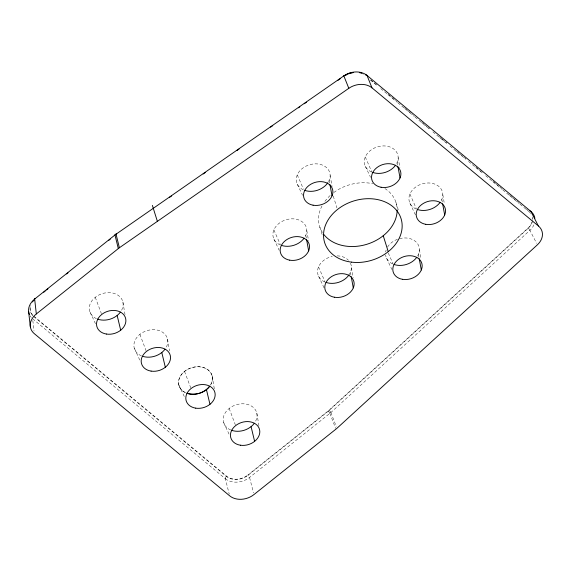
<?xml version="1.0" encoding="UTF-8"?>
<svg xmlns="http://www.w3.org/2000/svg" width="571" height="571" viewBox="0 0 571 571"><rect width="100%" height="100%" fill="white"/><g stroke="black" fill="none" stroke-linecap="round" stroke-linejoin="round"><path stroke-width="0.43" stroke-dasharray="2.85 2.14" d="M30.156 307.212L30.027 308.647A16.045 12.419 -17.4 0 0 32.219 314.985M532.008 221.976L531.13 224.075A15.274 11.82 -17.4 0 1 528.025 228.043L328.782 410.442L247.807 475.072A2.156 0.614 51.4 0 1 249.534 477.385L253.51 492.866M225.288 478.712A17.551 13.44 -17.3 0 0 249.584 477.442L329.888 413.368A17.594 12.712 -20.9 0 0 330.894 412.505L529.902 230.32L536.583 243.296M370.729 79.904L373.47 82.181M374.155 82.752L376.903 85.029M387.873 94.136L396.103 100.967M404.332 107.798L412.562 114.628M421.477 122.03L424.217 124.307M424.903 124.871L427.65 127.147M428.336 127.718L429.706 128.853M439.306 136.826L441.362 138.532M442.047 139.103L446.85 143.085M456.45 151.058L466.05 159.024M475.65 166.989L478.398 169.266M479.083 169.837L481.824 172.114M492.794 181.221L495.542 183.498M496.228 184.069L501.024 188.052M509.253 194.882L518.168 202.284M526.398 209.114L527.768 210.249M370.479 80.083L378.023 86.349M380.771 88.626L397.23 102.28M397.916 102.851L414.375 116.513M415.06 117.084L430.141 129.603M432.889 131.88L447.286 143.835M450.034 146.112L465.8 159.202M468.548 161.479L482.945 173.434M485.693 175.711L502.152 189.372M502.837 189.936L519.296 203.597M519.981 204.168L528.896 211.57M33.896 316.248L226.58 476.171A15.353 11.877 -17.4 0 0 230.97 478.505L233.717 479.098A15.267 11.813 -17.4 0 0 242.882 477.884L245.402 476.699A15.396 11.912 -17.4 0 0 247.807 475.072M33.66 316.455L226.337 476.378A15.581 12.062 -17.4 0 0 236.737 479.476L237.579 479.404A16.052 12.419 -17.4 0 0 245.83 476.749A15.246 11.798 -17.4 0 0 248.014 475.258L329.01 410.613L528.232 228.229A15.724 12.169 -17.4 0 0 532.75 218.086M32.64 318.768L225.317 478.698L229.249 494.122M32.212 314.992L32.661 315.506M530.659 213.433L531.037 213.989M229.035 434.138L223.439 421.94M139.752 360.037L134.164 347.832M95.478 323.728L89.519 310.781M409.957 203.297L415.581 215.196M365.312 166.247L370.565 177.345M386.581 258.278L391.827 269.384M297.298 184.176L302.551 195.282M318.561 276.207L324.192 288.105M273.923 239.156L279.176 250.262M178.802 384.883L184.74 397.473M409.907 193.99L416.33 208.679M365.269 156.939L371.692 171.628M388.323 253.06L392.955 263.659M297.248 174.869L303.315 188.744M318.518 266.9L324.935 281.589M273.873 229.849L280.297 244.538M330.894 412.505L336.298 426.651M329.888 413.368L335.605 428.35M229.178 408.451L235.331 424.803M184.533 371.4L190.693 387.752M139.895 334.349L146.055 350.701M95.257 297.298L101.41 313.65M395.903 202.205L398.537 210.599M333.25 196.089L336.933 207.83M319.796 227.058L322.686 236.294M441.818 199.407L442.297 202.02M418.443 254.388L419.078 257.864M397.18 162.357L397.816 165.833M350.423 272.317L350.908 274.929M329.16 180.286L329.645 182.898M305.785 235.266L306.427 238.742M330.159 175.511L332.065 186.539M306.784 230.491L308.547 240.655M256.814 413.14L258.934 425.716M122.893 301.988L125.013 314.564M442.818 194.632L444.259 203.176M419.442 249.613L421.027 259.006M398.18 157.582L399.907 167.831M351.422 267.542L353.149 277.791M212.169 376.089L214.311 388.808M167.531 339.038L169.53 350.908M32.833 320.524L34.01 331.037M416.288 209.079A17.266 13.361 -17.4 0 1 411.541 191.142A17.266 13.361 -17.4 0 1 434.403 183.948A17.266 13.361 -17.4 0 1 440.819 201.356M371.642 172.028A17.266 13.361 -17.4 0 1 366.903 154.091A17.266 13.361 -17.4 0 1 389.765 146.897A17.266 13.361 -17.4 0 1 396.174 164.305M350.473 263.231A17.266 13.361 -17.4 0 1 349.423 274.266M324.892 281.988A17.266 13.361 -17.4 0 1 317.99 268.406A17.266 13.361 -17.4 0 1 332.279 256.393M337.211 255.872A17.266 13.361 -17.4 0 1 348.424 260.233M303.308 189.815A17.266 13.361 -17.4 0 1 299.026 171.828A17.266 13.361 -17.4 0 1 321.858 164.862A17.266 13.361 -17.4 0 1 328.161 182.235M387.545 247.05A17.266 13.361 -17.4 0 1 410.485 238.749A17.266 13.361 -17.4 0 1 417.444 256.336M392.591 263.916A17.266 13.361 -17.4 0 1 385.611 254.966M385.675 251.982A17.266 13.361 -17.4 0 1 386.16 249.977M280.254 244.938A17.266 13.361 -17.4 0 1 275.343 227.237A17.266 13.361 -17.4 0 1 297.819 219.621A17.266 13.361 -17.4 0 1 305.207 236.48M329.888 413.368A2.205 0.628 51.4 0 0 328.325 411.184A2.156 0.614 51.4 0 0 328.118 410.999M328.996 410.249A2.156 0.707 47.5 0 1 330.852 412.455M533.899 224.888A17.551 13.568 -18.5 0 1 529.938 230.341M528.004 228.057A2.156 0.707 47.5 0 1 529.859 230.263M225.317 478.698A2.205 1.249 -50.3 0 1 226.58 476.171M31.305 317.497A17.551 13.597 -16.2 0 1 30.056 315.792M363.07 74.23A15.346 11.877 -17.4 0 1 363.327 74.373M529.324 211.941A15.381 11.905 -17.4 0 1 530.281 212.947M532.236 216.894A15.274 11.82 -17.4 0 1 532.45 219.478M33.025 315.442A15.396 11.912 -17.4 0 1 32.226 314.514L31.134 312.658A15.267 11.813 -17.4 0 1 30.884 305.521M185.732 392.777A17.266 13.361 -17.4 0 1 181.05 375.068A17.266 13.361 -17.4 0 1 203.483 367.538A17.266 13.361 -17.4 0 1 210.899 384.333M230.698 429.97A17.266 13.361 -17.4 0 1 225.559 412.312A17.266 13.361 -17.4 0 1 248.007 404.553A17.266 13.361 -17.4 0 1 255.537 421.384M141.415 355.869A17.266 13.361 -17.4 0 1 136.49 337.904A17.266 13.361 -17.4 0 1 159.452 330.688A17.266 13.361 -17.4 0 1 165.697 348.239M96.456 318.675A17.266 13.361 -17.4 0 1 91.988 300.66A17.266 13.361 -17.4 0 1 114.921 293.68A17.266 13.361 -17.4 0 1 121.059 311.188M384.904 188.53A40.034 30.977 -17.4 0 1 397.152 209.321M322.394 232.461A40.034 30.977 -17.4 0 1 322.308 205.367M324.892 201.349A40.034 30.977 -17.4 0 1 330.338 195.361M333.835 192.498A40.034 30.977 -17.4 0 1 372.842 183.684M184.761 392.306A17.266 13.361 -17.4 0 1 181.706 374.226A17.266 13.361 -17.4 0 1 204.447 367.888A17.266 13.361 -17.4 0 1 210.435 385.154"/><path stroke-width="0.86" d="M538.396 225.966A17.53 13.568 -17.4 0 1 537.375 244.823L336.683 428.543L253.945 494.579A17.53 13.568 -17.4 0 1 229.678 495.842L34.303 333.664A17.53 13.568 -17.4 0 1 36.323 313.95L34.66 299.061L114.971 234.988A17.594 14.453 -13.8 0 1 116.049 234.189L343.842 75.886A2.205 0.528 55.2 0 1 344.406 75.65M43.774 292.216L45.159 291.11M46.544 290.004L47.928 288.905M66.621 273.987L68.006 272.888M108.854 240.298L110.239 239.192M36.33 313.95L119.103 247.95L348.81 88.312A17.53 13.568 -17.4 0 1 371.992 87.855L538.389 225.973L530.916 211.47L367.017 75.436A17.551 13.718 -17.6 0 0 343.835 75.886L348.81 88.312M169.48 197.409L171.678 195.882M203.169 173.998L205.367 172.471M236.865 150.58L239.063 149.052M270.554 127.169L272.752 125.641M298.39 107.826L299.854 106.806M304.25 103.751L306.449 102.223M337.939 80.34L340.138 78.812M348.645 73.83L349.166 73.638M367.017 75.436L371.985 87.863M383.234 235.702L388.237 251.654M152.371 205.396L157.375 221.348M119.382 247.75L116.049 234.189A2.205 0.528 55.2 0 1 116.577 233.917M118.304 248.556L114.971 234.988A2.205 0.628 51.4 0 1 115.635 234.681M251.083 426.644L254.616 441.369M206.438 389.593L209.971 404.318M161.8 352.543L165.333 367.267M117.162 315.485L120.695 330.209M442.618 203.747L444.688 215.003M419.242 258.727L421.305 269.983M397.98 166.696L400.043 177.945M351.222 276.657L353.292 287.912M329.959 184.626L332.029 195.874M306.584 239.606L308.654 250.862M30.349 326.905L28.643 311.723M440.191 202.277A17.266 13.361 -17.4 0 1 417.322 209.471M395.553 165.226A17.266 13.361 -17.4 0 1 372.685 172.421M349.117 274.744A17.266 13.361 -17.4 0 1 325.934 282.395M327.854 182.713A17.266 13.361 -17.4 0 1 304.671 190.364M416.816 257.257A17.266 13.361 -17.4 0 1 393.947 264.452M304.157 238.136A17.266 13.361 -17.4 0 1 281.289 245.33M29.435 314.578A17.551 13.597 -16.2 0 1 34.688 299.083M34.66 299.061A2.205 0.628 51.4 0 1 35.195 298.669M365.747 75.094A2.205 1.249 -50.3 0 1 367.025 75.429M534.877 218.322A17.551 13.568 -18.5 0 0 530.923 211.47A2.205 1.249 -50.3 0 0 529.831 211.077M345.997 75.108A15.381 11.905 -17.4 0 1 346.297 74.944M349.944 73.381A15.274 11.82 -17.4 0 1 353.171 72.653M209.7 386.217A17.266 13.361 -17.4 0 1 186.774 393.198M254.345 423.268A17.266 13.361 -17.4 0 1 231.412 430.248M165.062 349.166A17.266 13.361 -17.4 0 1 142.843 356.383M120.424 312.116A17.266 13.361 -17.4 0 1 97.491 319.096M397.159 210.157A40.034 30.977 -17.4 0 1 367.838 243.974A40.034 30.977 -17.4 0 1 323.721 234.353M344.527 75.75A15.852 12.269 -17.4 0 1 353.056 72.453M209.578 386.396A17.266 13.361 -17.4 0 1 187.488 393.448M359.366 72.61A15.588 12.062 -17.4 0 1 362.078 73.466M32.461 301.973A15.631 12.091 -17.4 0 1 34.06 300.125M425.73 224.31A14.96 11.577 -17.4 0 0 445.344 208.979A14.96 11.577 -17.4 0 0 421.512 204.675A14.96 11.577 -17.4 0 0 425.73 224.31M381.085 187.259A14.96 11.577 -17.4 0 0 400.706 171.928A14.96 11.577 -17.4 0 0 376.874 167.617A14.96 11.577 -17.4 0 0 381.085 187.259M334.335 297.22A14.96 11.577 -17.4 0 0 353.956 281.888A14.96 11.577 -17.4 0 0 330.124 277.585A14.96 11.577 -17.4 0 0 334.335 297.22M313.072 205.189A14.96 11.577 -17.4 0 0 332.693 189.857A14.96 11.577 -17.4 0 0 308.861 185.554A14.96 11.577 -17.4 0 0 313.072 205.189M402.355 279.29A14.96 11.577 -17.4 0 0 421.969 263.959A14.96 11.577 -17.4 0 0 398.137 259.655A14.96 11.577 -17.4 0 0 402.355 279.29M289.697 260.169A14.96 11.577 -17.4 0 0 309.318 244.838A14.96 11.577 -17.4 0 0 285.479 240.534A14.96 11.577 -17.4 0 0 289.697 260.169M351.365 262.125A40.034 30.977 -17.4 0 0 401.149 218.929A40.034 30.977 -17.4 0 0 336.026 210.699A40.034 30.977 -17.4 0 0 351.365 262.125M195.732 408.158A14.96 11.577 -17.4 0 0 214.896 392.455A14.96 11.577 -17.4 0 0 190.828 388.708A14.96 11.577 -17.4 0 0 195.732 408.158M240.377 445.209A14.96 11.577 -17.4 0 0 259.541 429.506A14.96 11.577 -17.4 0 0 235.466 425.759A14.96 11.577 -17.4 0 0 240.377 445.209M151.094 371.107A14.96 11.577 -17.4 0 0 170.258 355.405A14.96 11.577 -17.4 0 0 146.19 351.657A14.96 11.577 -17.4 0 0 151.094 371.107M106.456 334.056A14.96 11.577 -17.4 0 0 125.62 318.354A14.96 11.577 -17.4 0 0 101.545 314.607A14.96 11.577 -17.4 0 0 106.456 334.056"/></g></svg>
